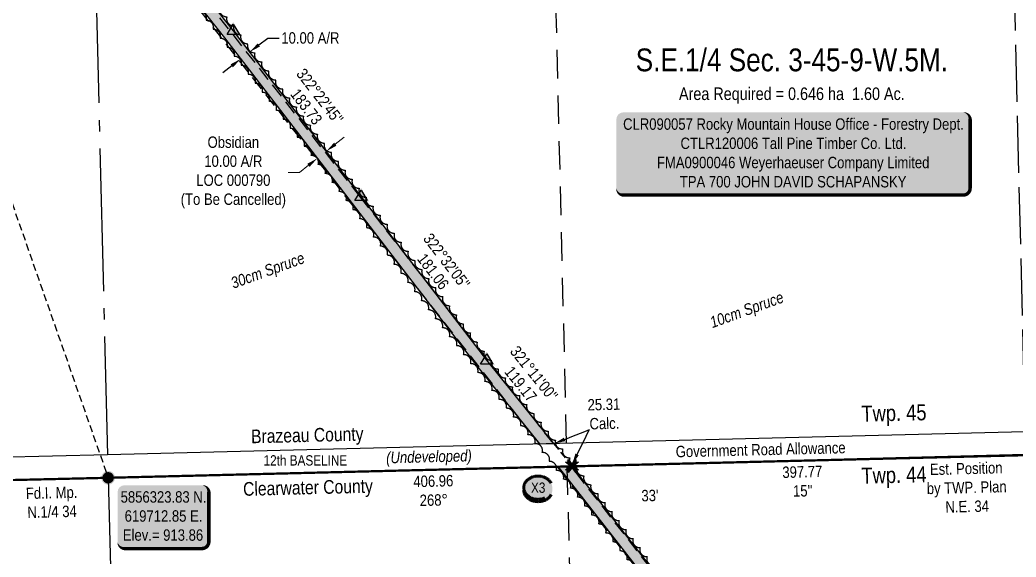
# Model space of a CAD drawing. Extents: x 617631 to 623159, y 5855424 to 5859819.
# Drawn here: x 619635 to 620509, y 5856254 to 5856726 of the extents above; entities that cross this region are included whole.
import ezdxf
from ezdxf.enums import TextEntityAlignment as Align

# ---------------------------------------------------------------- set-up
doc = ezdxf.new("R2010")
doc.units = 0
doc.header["$LTSCALE"] = 5
doc.header["$PDSIZE"] = 0.5
for name, pattern in [('0', [1, 1, 0]), ('BORDER2', [22.225, 6.35, -3.175, 6.35, -3.175, 0, -3.175]), ('foc-ACCESSROAD', [3.75, 2.5, -1.25]), ('foc-LSD', [8, 5, -3]), ('foc-QUARTERLINE', [33, 25, -3, 2, -3]), ('foc-TIELINE', [1.875, 1.25, -0.625]), ('foc-TRAV', [1.875, 1.25, -0.625]), ('foc-UNSURVEYED', [12.5, 10, -2.5])]:
    doc.linetypes.add(name, pattern=pattern)
doc.layers.get('Defpoints').update_dxf_attribs({"color": 9})
doc.layers.add('AS-COUNTY', color=7, linetype='BORDER2', lineweight=60, true_color=0xcc33ff)
for name, color, linetype in [('AS-SURFACE IMPACT', 7, 'Continuous'), ('C-AR', 13, 'foc-ACCESSROAD'), ('C-SYMBOL', 7, 'Continuous'), ('D-TXT', 6, 'Continuous'), ('DETAIL-T', 7, 'Continuous'), ('L-33', 7, 'Continuous'), ('L-AREAREQUIRED', 7, 'Continuous'), ('L-BD', 7, 'Continuous'), ('L-MON', 1, 'Continuous'), ('L-QSEC', 8, 'foc-QUARTERLINE'), ('L-ROAD-T', 7, 'Continuous'), ('L-SECTION-LSD', 7, 'foc-LSD'), ('L-TIE', 7, 'foc-TIELINE'), ('L-USEC', 7, 'foc-UNSURVEYED'), ('P-PROPOSED', 10, 'Continuous'), ('P-PROPOSED-H', 21, 'Continuous'), ('P-TRAV', 4, 'foc-TRAV'), ('P-TXT', 4, 'Continuous'), ('T-BUSH', 110, '0'), ('T-BUSH-T', 110, 'Continuous')]:
    doc.layers.add(name, color=color, linetype=linetype)
doc.layers.add('C-AR-T', color=13, linetype='Continuous', lineweight=9)
doc.layers.add('T-TEXT', color=48, linetype='Continuous', lineweight=18)
doc.styles.add('100L', font='ARIALN.TTF', dxfattribs={"height": 11})
doc.styles.add('175L', font='ARIALN.TTF', dxfattribs={"height": 20})
doc.styles.add('240', font='ARIALN.TTF', dxfattribs={"height": 30})
doc.styles.add('80', font='ARIALN.TTF', dxfattribs={"height": 10})
doc.styles.add('80CG', font='ARIALN.TTF', dxfattribs={"height": 10})
doc.styles.add('80L', font='ARIALN.TTF', dxfattribs={"height": 10})
doc.styles.add('80LS', font='ARIALNI.TTF', dxfattribs={"height": 10})
doc.styles.add('Crossing', font='ARIALN.TTF', dxfattribs={"height": 10})
doc.dimstyles.new('Compass 5 000', dxfattribs={"dimscale": 5, "dimtxt": 9, "dimasz": 2, "dimexe": 0.2, "dimexo": 0.0625, "dimgap": 0.5, "dimtad": 0, "dimtih": 1, "dimtoh": 1, "dimzin": 0, "dimdsep": 46, "dimtxsty": '80CG', "dimcen": 0.1, "dimse1": 1, "dimse2": 1, "dimclrd": 256, "dimclrt": 256, "dimaunit": 1, "dimadec": 4, "dimazin": 0, "dimtfac": 0.06, "dimtofl": 0, "dimtmove": 0, "dimatfit": 1, "dimfxl": 0.2, "dimtolj": 1, "dimtzin": 0, "dimlwd": -1, "dimarcsym": 0})

# ---------------------------------------------------------------- blocks, each defined once
blk = doc.blocks.new('fdia')
at = {"color": 255, "const_width": 1}
blk.add_lwpolyline([(-0.5, 0, 1), (0.5, 0, 1)], format="xyb", close=True, dxfattribs=at)
blk = doc.blocks.new('Fdiaa')
blk.add_blockref('fdia', (0, 0))
blk = doc.blocks.new('fdib')
at = {"color": 1, "const_width": 1.6}
blk.add_lwpolyline([(-0.4, 0, 1), (0.4, 0, 1)], format="xyb", close=True, dxfattribs=at)
at = {"color": 1}
blk.add_circle((0, 0), 0.8, dxfattribs=at)
blk = doc.blocks.new('Fdibb')
blk.add_blockref('fdib', (0, 0))
blk = doc.blocks.new('fdicc')
for name in ['Fdibb', 'Fdiaa']:
    blk.add_blockref(name, (0, 0))
blk = doc.blocks.new('FDI')
blk.add_blockref('fdicc', (0, 0))
blk = doc.blocks.new('TRIA')
blk.add_hatch(color=255).paths.add_polyline_path([(-0.04, 1.52), (-1.47, -0.87), (1.39, -0.87)])
blk = doc.blocks.new('TRIAA')
blk.add_blockref('TRIA', (0, 0))
blk = doc.blocks.new('TRIB')
at = {"color": 1}
blk.add_lwpolyline([(-1.12, -0.67), (-0.04, 1.13), (1.04, -0.67)], close=True, dxfattribs=at)
blk = doc.blocks.new('TRIBB')
blk.add_blockref('TRIB', (0, 0))
blk = doc.blocks.new('TRICC')
for name in ['TRIAA', 'TRIBB']:
    blk.add_blockref(name, (0, 0))
blk = doc.blocks.new('plspike')
blk.add_blockref('TRICC', (0, 0))
blk = doc.blocks.new('*D470')
at = {"layer": 'C-AR-T', "transparency": 16777216}
for p, q in [((619911.97, 5856616.52), (619919.82, 5856622.71)), ((619888.41, 5856597.94), (619880.56, 5856591.75)), ((619880.56, 5856591.75), (619870.56, 5856591.75))]:
    blk.add_line(p, q, dxfattribs=at)
for points in [[(619910.94, 5856617.83), (619913, 5856615.21), (619904.12, 5856610.33)], [(619887.38, 5856599.25), (619889.44, 5856596.63), (619896.26, 5856604.13)]]:
    blk.add_solid(points, dxfattribs=at)
at = {"layer": 'Defpoints', "color": 0, "transparency": 16777216}
for p in [(619904.11, 5856610.33), (619896.26, 5856604.14), (619896.26, 5856604.13)]:
    blk.add_point(p, dxfattribs=at)
at = {"layer": 'C-AR-T', "transparency": 16777216, "insert": (619822.59, 5856591.75), "char_height": 10, "attachment_point": 5, "style": '80CG'}
blk.add_mtext('\\A1;Obsidian\\P10.00 A/R \\PLOC 000790\\P(To Be Cancelled)', dxfattribs=at)
blk = doc.blocks.new('xing2')
h = blk.add_hatch(color=50)
h.dxf.hatch_style = 1
edge = h.paths.add_edge_path()
edge.add_ellipse((0, 0), major_axis=(-12.5, 0), ratio=0.816297, start_angle=0, end_angle=360)
h = blk.add_hatch(color=250)
h.dxf.hatch_style = 1
edge = h.paths.add_edge_path()
edge.add_ellipse((0, -2.05), major_axis=(-12.5, 0), ratio=0.816297, start_angle=0, end_angle=180)
edge.add_line((12.5, -2.05), (12.5, 0))
edge.add_ellipse((0, 0), major_axis=(-12.5, 0), ratio=0.816297, start_angle=0, end_angle=180, ccw=False)
edge.add_line((-12.5, 0), (-12.5, -2.05))
at = {"color": 250}
blk.add_ellipse((0, 0), major_axis=(-12.5, 0), ratio=0.816297, dxfattribs=at)
blk.add_ellipse((0, -2.05), major_axis=(-12.5, 0), ratio=0.816297, start_param=0, end_param=3.141593, dxfattribs=at)
at = {"color": 250, "style": 'Crossing'}
blk.add_attdef('CROSSING', text='', height=9, dxfattribs=at).set_placement((0.09, 0.02), align=Align.MIDDLE_CENTER)
at = {"color": 250, "style": 'Crossing', "flags": 1}
for tag, p in [('OWNER', (0.09, -12.49)), ('DESCRIPTION', (0.09, -25.77)), ('LOCATION', (0.09, -39.3)), ('DWG_REF', (0.09, -52.84))]:
    blk.add_attdef(tag, text='', height=9, dxfattribs=at).set_placement(p, align=Align.MIDDLE_CENTER)
blk = doc.blocks.new('*U497')
h = blk.add_hatch(color=255)
edge = h.paths.add_edge_path()
edge.add_line((-149, -37), (149, -37))
edge.add_arc((149, -31), 6, 270, 360)
edge.add_line((155, -31), (155, 29.5))
edge.add_arc((149, 29.5), 6, 0, 90)
edge.add_line((149, 35.5), (-149, 35.5))
edge.add_arc((-149, 29.5), 6, 90, 180)
edge.add_line((-155, 29.5), (-155, -31))
edge.add_arc((-149, -31), 6, 180, 270)
at = {"color": 44, "flags": 128}
blk.add_lwpolyline([(-149, -37, 3, 3, 0), (149, -37, 3, 3, 0.414214), (155, -31, 3, 3, 0), (155, 29.5, 3, 0, 0.414214), (149, 35.5, 0, 0, 0), (-149, 35.5, 0, 0, 0.414214), (-155, 29.5, 0, 0, 0), (-155, -31, 0, 3, 0.414214)], format="xyseb", close=True, dxfattribs=at)
at = {"color": 44, "style": '80'}
blk.add_attdef('ENTER_TEXT_001', (-35.99, -5), '', height=10, dxfattribs=at)
blk = doc.blocks.new('*U489')
h = blk.add_hatch(color=254)
edge = h.paths.add_edge_path()
edge.add_line((-34, -28.5), (34, -28.5))
edge.add_arc((34, -22.5), 6, 270, 360)
edge.add_line((40, -22.5), (40, 21))
edge.add_arc((34, 21), 6, 0, 90)
edge.add_line((34, 27), (-34, 27))
edge.add_arc((-34, 21), 6, 90, 180)
edge.add_line((-40, 21), (-40, -22.5))
edge.add_arc((-34, -22.5), 6, 180, 270)
at = {"color": 1, "flags": 128}
blk.add_lwpolyline([(-34, -28.5, 3, 3, 0), (34, -28.5, 3, 3, 0.414214), (40, -22.5, 3, 3, 0), (40, 21, 3, 0, 0.414214), (34, 27, 0, 0, 0), (-34, 27, 0, 0, 0.414214), (-40, 21, 0, 0, 0), (-40, -22.5, 0, 3, 0.414214)], format="xyseb", close=True, dxfattribs=at)
blk.add_lwpolyline([(-23.85, -12.13, 0, 10, 0), (0, 0, 5, 5, 0)], format="xyseb", dxfattribs=at)
at = {"color": 1, "style": '80'}
blk.add_attdef('ENTER_TEXT_001', (-35.99, -5), '', height=10, dxfattribs=at)
blk = doc.blocks.new('*D494')
at = {"layer": 'Defpoints', "color": 0, "transparency": 16777216}
for p in [(619837, 5856697.41), (619839.19, 5856694.58), (619831.27, 5856688.48)]:
    blk.add_point(p, dxfattribs=at)
at = {"layer": 'P-TXT', "transparency": 16777216}
for p, q in [((619844.92, 5856703.52), (619852.85, 5856709.62)), ((619852.85, 5856709.62), (619862.85, 5856709.62)), ((619821.17, 5856685.21), (619813.24, 5856679.1))]:
    blk.add_line(p, q, dxfattribs=at)
for points in [[(619843.91, 5856704.84), (619845.94, 5856702.2), (619837, 5856697.41)], [(619820.15, 5856686.53), (619822.18, 5856683.89), (619829.09, 5856691.31)]]:
    blk.add_solid(points, dxfattribs=at)
at = {"layer": 'P-TXT', "transparency": 16777216, "insert": (619890.13, 5856709.62), "char_height": 10, "attachment_point": 5, "style": '80CG'}
blk.add_mtext('\\A1;10.00 A/R', dxfattribs=at)
blk = doc.blocks.new('TEMP')
h = blk.add_hatch(color=255)
h.dxf.hatch_style = 1
h.paths.add_polyline_path([(0, 0.25), (-0.67, 1.15), (-0.67, 0.67), (-1.15, 0.67), (-0.25, 0), (-1.15, -0.67), (-0.67, -0.67), (-0.67, -1.15), (0, -0.25), (0.67, -1.15), (0.67, -0.67), (1.15, -0.67), (0.25, 0), (1.15, 0.67), (0.67, 0.67), (0.67, 1.15)])
h.paths.add_polyline_path([(0.57, 0.85), (0.57, 0.57), (0.85, 0.57), (0.08, 0), (0.85, -0.57), (0.57, -0.57), (0.57, -0.85), (0, -0.08), (-0.57, -0.85), (-0.57, -0.57), (-0.85, -0.57), (-0.08, 0), (-0.85, 0.57), (-0.57, 0.57), (-0.57, 0.85), (0, 0.08)], flags=16)
h = blk.add_hatch(color=1)
h.dxf.hatch_style = 1
h.paths.add_polyline_path([(0, 0.08), (-0.57, 0.85), (-0.57, 0.57), (-0.85, 0.57), (-0.08, 0), (-0.85, -0.57), (-0.57, -0.57), (-0.57, -0.85), (0, -0.08), (0.57, -0.85), (0.57, -0.57), (0.85, -0.57), (0.08, 0), (0.85, 0.57), (0.57, 0.57), (0.57, 0.85)])
at = {"color": 1}
for p, q in [((-0.08, 0), (0.08, 0)), ((0, 0.08), (0, -0.08))]:
    blk.add_line(p, q, dxfattribs=at)
at = {"color": 255, "flags": 128}
blk.add_lwpolyline([(-0.25, 0), (-1.15, 0.67), (-0.67, 0.67), (-0.67, 1.15), (0, 0.25), (0.67, 1.15), (0.67, 0.67), (1.15, 0.67), (0.25, 0), (1.15, -0.67), (0.67, -0.67), (0.67, -1.15), (0, -0.25), (-0.67, -1.15), (-0.67, -0.67), (-1.15, -0.67)], close=True, dxfattribs=at)
at = {"color": 1, "flags": 128}
blk.add_lwpolyline([(-0.08, 0), (-0.85, 0.57), (-0.57, 0.57), (-0.57, 0.85), (0, 0.08), (0.57, 0.85), (0.57, 0.57), (0.85, 0.57), (0.08, 0), (0.85, -0.57), (0.57, -0.57), (0.57, -0.85), (0, -0.08), (-0.57, -0.85), (-0.57, -0.57), (-0.85, -0.57)], close=True, dxfattribs=at)

msp = doc.modelspace()

# ---------------------------------------------------------------- hatches: boundary and pattern name
at = {"layer": 'P-PROPOSED-H'}
h = msp.add_hatch(color=256, dxfattribs=at)
h.dxf.hatch_style = 1
h.paths.add_polyline_path([(620103.668, 5856353.805), (620044.858, 5856426.905), (619934.766, 5856570.56), (619822.652, 5856716.037), (619708.666, 5856860.154), (619596.755, 5856966.682), (619590.833, 5856958.518), (619701.263, 5856853.4), (619814.773, 5856709.885), (619926.84, 5856564.469), (620036.995, 5856420.731), (620091.093, 5856353.487)])
h = msp.add_hatch(color=256, dxfattribs=at)
h.dxf.hatch_style = 1
h.paths.add_polyline_path([(620119.529, 5856334.089), (620106.955, 5856333.772), (620111.696, 5856327.879), (620377.801, 5855987.166), (620413.685, 5855977.855), (620441.442, 5855981.265), (620845.958, 5856298.952), (620903.488, 5856345.479), (620913.88, 5856353.689), (620897.247, 5856353.288), (620839.728, 5856306.77), (620445.059, 5855996.816), (620414.689, 5855993.086), (620378.535, 5856002.467)])

# ---------------------------------------------------------------- linework, layer by layer
for p, q in [((620516.523, 5856364.225), (619712.344, 5856343.928)), ((619712.344, 5856343.928), (618908.582, 5856325.067)), ((620517.031, 5856344.122), (620119.529, 5856334.089)), ((620119.529, 5856334.089), (619712.851, 5856323.825)), ((619712.851, 5856323.825), (618909.267, 5856304.964))]:
    msp.add_line(p, q)
at = {"layer": 'AS-COUNTY', "const_width": 2, "flags": 128}
msp.add_lwpolyline([(621441.1, 5856366.415), (621341.59, 5856364), (620537.409, 5856344.164), (620517.311, 5856343.668), (619712.851, 5856323.825), (618808.849, 5856302.532)], dxfattribs=at)
at = {"layer": 'C-AR'}
for points in [[(620103.136, 5856353.791), (619934.1, 5856570.015), (619707.797, 5856858.872), (619593.82, 5856962.637), (619587.915, 5856954.495), (619700.446, 5856852.046), (619926.227, 5856563.855), (620090.693, 5856353.477)], [(620106.114, 5856333.751), (620107.798, 5856331.597), (620379.569, 5855983.958), (620439.667, 5855982.665), (620845.602, 5856299.55), (620909.794, 5856350.01), (620914.494, 5856353.704), (620897.806, 5856353.301), (620839.437, 5856307.419), (620436.323, 5855992.735), (620384.524, 5855993.85), (620118.557, 5856334.065)]]:
    msp.add_lwpolyline(points, close=True, dxfattribs=at)
at = {"layer": 'L-QSEC'}
for p, q in [((619693.343, 5857107.494), (619712.344, 5856343.928)), ((619712.851, 5856323.825), (619732.09, 5855548.943))]:
    msp.add_line(p, q, dxfattribs=at)
at = {"layer": 'L-SECTION-LSD', "flags": 128}
for points in [[(620114.772, 5856354.341), (620095.262, 5857157.27)], [(620114.968, 5856333.744), (620134.825, 5855528.714)]]:
    msp.add_lwpolyline(points, dxfattribs=at)
at = {"layer": 'L-TIE'}
msp.add_line((619523.361, 5856865.534), (619712.851, 5856323.825), dxfattribs=at)
at = {"layer": 'L-USEC'}
msp.add_line((620506.743, 5856766.255), (620516.546, 5856364.225), dxfattribs=at)
at = {"layer": 'P-PROPOSED'}
msp.add_lwpolyline([(620103.668, 5856353.805), (620044.858, 5856426.905), (619934.766, 5856570.56), (619822.652, 5856716.037), (619708.666, 5856860.154), (619596.755, 5856966.682), (619590.833, 5856958.518), (619701.263, 5856853.4), (619814.773, 5856709.885), (619926.84, 5856564.469), (620036.995, 5856420.731), (620091.093, 5856353.487)], close=True, dxfattribs=at)
msp.add_lwpolyline([(620119.529, 5856334.089), (620106.955, 5856333.772), (620111.696, 5856327.879), (620377.801, 5855987.166), (620413.685, 5855977.855), (620441.442, 5855981.265), (620845.958, 5856298.952), (620903.488, 5856345.479), (620913.88, 5856353.689), (620897.247, 5856353.288), (620839.728, 5856306.77), (620445.059, 5855996.816), (620414.689, 5855993.086), (620378.535, 5856002.467), (620119.529, 5856334.089)], dxfattribs=at)
at = {"layer": 'P-TRAV', "flags": 128}
msp.add_lwpolyline([(620119.529, 5856334.089), (620103.668, 5856353.805)], dxfattribs=at)
at = {"layer": 'T-BUSH', "flags": 128}
for points in [[(619711.513, 5856861.655, 0.5205671), (619717.862, 5856853.929, 0.5205671), (619724.211, 5856846.203, 0.5205671), (619730.56, 5856838.477, 0.5205671), (619736.789, 5856830.654, 0.5205671), (619743.007, 5856822.822, 0.5205671), (619749.225, 5856814.991, 0.5205671), (619755.443, 5856807.159, 0.5205671), (619761.661, 5856799.327, 0.5205671), (619767.879, 5856791.496, 0.5205671), (619774.098, 5856783.664, 0.5205671), (619780.24, 5856775.773, 0.5205671), (619786.358, 5856767.863, 0.5205671), (619792.475, 5856759.952, 0.5205671), (619798.592, 5856752.041, 0.5205671), (619804.709, 5856744.13, 0.5205671), (619810.826, 5856736.219, 0.5205671), (619816.943, 5856728.309, 0.5205671), (619823.06, 5856720.398, 0.5205671), (619829.177, 5856712.487, 0.5205671), (619835.295, 5856704.576, 0.5205671), (619841.411, 5856696.665, 0.5205671), (619847.513, 5856688.742, 0.5205671), (619853.615, 5856680.82, 0.5205671), (619859.717, 5856672.897, 0.5205671), (619865.819, 5856664.975, 0.5205671), (619871.921, 5856657.053, 0.5205671), (619878.023, 5856649.13, 0.5205671), (619884.125, 5856641.208, 0.5205671), (619890.227, 5856633.285, 0.5205671), (619896.329, 5856625.363, 0.5205671), (619902.431, 5856617.44, 0.5205671), (619908.533, 5856609.518, 0.5205671), (619914.635, 5856601.596, 0.5205671), (619920.738, 5856593.673, 0.5205671), (619926.84, 5856585.751, 0.5205671), (619932.942, 5856577.828, 0.5205671), (619939.076, 5856569.931, 0.5205671), (619945.232, 5856562.05, 0.5205671), (619951.387, 5856554.169, 0.5205671), (619957.543, 5856546.288, 0.5205671), (619963.699, 5856538.408, 0.5205671), (619969.782, 5856530.471, 0.5205671), (619975.84, 5856522.514, 0.5205671), (619981.897, 5856514.558, 0.5205671), (619987.954, 5856506.601, 0.5205671), (619994.011, 5856498.644, 0.5205671), (620000.068, 5856490.687, 0.5205671), (620006.126, 5856482.73, 0.5205671), (620012.183, 5856474.774, 0.5205671), (620018.24, 5856466.817, 0.5205671), (620024.297, 5856458.86, 0.5205671), (620030.354, 5856450.903, 0.5205671), (620036.411, 5856442.946, 0.5205671), (620042.469, 5856434.99, 0.5205671), (620048.571, 5856427.068, 0.5205671), (620054.838, 5856419.276, 0.5205671), (620061.106, 5856411.484, 0.5205671), (620067.373, 5856403.691, 0.5205671), (620073.64, 5856395.899, 0.5205671), (620079.907, 5856388.106, 0.5205671), (620086.175, 5856380.314, 0.5205671), (620092.442, 5856372.521, 0.5205671), (620098.709, 5856364.729, 0.5205671), (620104.976, 5856356.937, 0.5205671), (620111.244, 5856349.144, 0.5205671), (620117.511, 5856341.352, 0.5205671), (620123.718, 5856333.511, 0.5205671), (620129.889, 5856325.643, 0.5205671), (620136.061, 5856317.775, 0.5205671), (620142.232, 5856309.906, 0.5205671), (620148.404, 5856302.038, 0.5205671), (620154.551, 5856294.15, 0.5205671), (620160.682, 5856286.25, 0.5205671), (620166.813, 5856278.35, 0.5205671), (620172.944, 5856270.45, 0.5205671), (620179.075, 5856262.55, 0.5205671), (620185.206, 5856254.65, 0.5205671), (620191.336, 5856246.75, 0.5205671), (620197.467, 5856238.849, 0.5205671), (620203.598, 5856230.949, 0.5205671), (620209.729, 5856223.049, 0.5205671), (620215.86, 5856215.149, 0.5205671), (620221.991, 5856207.249, 0.5205671), (620228.122, 5856199.349, 0.5205671), (620234.253, 5856191.449, 0.5205671), (620240.383, 5856183.548, 0.5205671), (620246.514, 5856175.648, 0.5205671), (620252.658, 5856167.758, 0.5205671), (620258.804, 5856159.87, 0.5205671), (620264.951, 5856151.982, 0.5205671), (620271.097, 5856144.094, 0.5205671), (620277.243, 5856136.205, 0.5205671), (620283.39, 5856128.317, 0.5205671), (620289.536, 5856120.429, 0.5205671), (620295.682, 5856112.541, 0.5205671), (620301.828, 5856104.653, 0.5205671), (620307.975, 5856096.765, 0.5205671), (620314.121, 5856088.876, 0.5205671), (620320.267, 5856080.988, 0.5205671), (620326.413, 5856073.1, 0.5205671), (620332.587, 5856065.233, 0.5205671), (620338.802, 5856057.399, 0.5205671), (620345.016, 5856049.564, 0.5205671), (620351.231, 5856041.73, 0.5205671), (620357.445, 5856033.895, 0.5205671), (620363.66, 5856026.061, 0.5205671), (620369.874, 5856018.226, 0.5205671), (620376.339, 5856010.626, 0.5205671), (620383.741, 5856003.903, 0.5205671), (620392.777, 5855999.967, 0.5205671), (620402.306, 5855997.019, 0.5205671), (620412.279, 5855996.281, 0.5205671), (620422.215, 5855997.04, 0.5205671), (620432.141, 5855998.255, 0.5205671), (620442.067, 5855999.471, 0.5205671), (620450.406, 5856004.609, 0.5205671), (620458.385, 5856010.637, 0.5205671), (620466.365, 5856016.664, 0.5205671), (620474.26, 5856022.801, 0.5205671), (620482.151, 5856028.944, 0.5205671), (620490.042, 5856035.086, 0.5205671), (620497.934, 5856041.229, 0.5205671), (620505.825, 5856047.371, 0.5205671), (620513.716, 5856053.514, 0.5205671), (620521.607, 5856059.656, 0.5205671), (620529.498, 5856065.798, 0.5205671), (620537.389, 5856071.941, 0.5205671), (620545.28, 5856078.083, 0.5205671), (620553.172, 5856084.226, 0.5205671), (620561.057, 5856090.375, 0.5205671), (620568.914, 5856096.561, 0.5205671), (620576.772, 5856102.747, 0.5205671), (620584.629, 5856108.933, 0.5205671), (620592.486, 5856115.119, 0.5205671), (620600.343, 5856121.304, 0.5205671), (620608.2, 5856127.49, 0.5205671), (620616.058, 5856133.676, 0.5205671), (620623.915, 5856139.862, 0.5205671), (620631.772, 5856146.048, 0.5205671), (620639.629, 5856152.234, 0.5205671), (620647.486, 5856158.419, 0.5205671), (620655.354, 5856164.591, 0.5205671), (620663.225, 5856170.76, 0.5205671), (620671.096, 5856176.928, 0.5205671), (620678.967, 5856183.097, 0.5205671), (620686.838, 5856189.265, 0.5205671), (620694.709, 5856195.434, 0.5205671), (620702.579, 5856201.602, 0.5205671), (620710.45, 5856207.771, 0.5205671), (620718.321, 5856213.939, 0.5205671), (620726.192, 5856220.108, 0.5205671), (620734.063, 5856226.276, 0.5205671), (620741.934, 5856232.445, 0.5205671), (620749.804, 5856238.613, 0.5205671), (620757.675, 5856244.781, 0.5205671), (620765.546, 5856250.95, 0.5205671), (620773.41, 5856257.127, 0.5205671), (620781.194, 5856263.405, 0.5205671), (620788.977, 5856269.683, 0.5205671), (620796.761, 5856275.961, 0.5205671), (620804.545, 5856282.239, 0.5205671), (620812.329, 5856288.517, 0.5205671), (620820.112, 5856294.795, 0.5205671), (620827.896, 5856301.073, 0.5205671), (620835.68, 5856307.351, 0.5205671), (620843.464, 5856313.629, 0.5205671), (620851.247, 5856319.907, 0.5205671), (620859.025, 5856326.193, 0.5205671), (620866.796, 5856332.486, 0.5205671), (620874.568, 5856338.78, 0.5205671), (620882.339, 5856345.073, 0.5205671), (620890.11, 5856351.366, 0.5205671), (620897.882, 5856357.66, 0.5205671), (620905.693, 5856363.902, 0.5205671), (620913.557, 5856370.08, 0.5205671), (620921.42, 5856376.259, 0.5205671), (620929.283, 5856382.437, 0.5205671), (620937.146, 5856388.615, 0.5205671), (620945.01, 5856394.793, 0.5205671), (620952.873, 5856400.971, 0.5205671), (620960.744, 5856407.14, 0.5205671), (620968.659, 5856413.251, 0.5205671), (620976.574, 5856419.363, 0.5205671), (620984.488, 5856425.475, 0.5205671), (620992.403, 5856431.587, 0.5205671), (621000.318, 5856437.698, 0.5205671), (621008.233, 5856443.81, 0.5205671), (621016.148, 5856449.922, 0.5205671), (621024.067, 5856456.029, 0.5205671), (621031.985, 5856462.136, 0.5205671), (621039.904, 5856468.243, 0.5205671), (621047.823, 5856474.35, 0.5205671), (621055.741, 5856480.457, 0.5205671), (621063.66, 5856486.564, 0.5205671), (621071.579, 5856492.671, 0.5205671), (621079.497, 5856498.778, 0.5205671), (621087.416, 5856504.885, 0.5205671), (621095.289, 5856511.05, 0.5205671), (621103.096, 5856517.299, 0.5205671), (621110.903, 5856523.548, 0.5205671), (621118.68, 5856529.833, 0.5205671), (621126.251, 5856536.366, 0.5205671), (621133.822, 5856542.899, 0.5205671), (621141.393, 5856549.432, 0.5205671), (621148.964, 5856555.965, 0.5205671), (621156.535, 5856562.498, 0.5205671), (621164.361, 5856568.722, 0.5205671), (621172.207, 5856574.923, 0.5205671), (621180.052, 5856581.123, 0.5205671), (621187.898, 5856587.324, 0.5205671), (621195.743, 5856593.525, 0.5205671), (621193.876, 5856601.261, 0.5205671), (621188.326, 5856609.579, 0.5205671), (621182.775, 5856617.897, 0.5205671), (621176.997, 5856626.558, 0.5205671)], [(621226.137, 5856557.305, 0.5205671), (621220.04, 5856565.231, 0.5205671), (621213.942, 5856573.156, 0.5205671), (621207.844, 5856581.082, 0.5205671), (621199.665, 5856575.585, 0.5205671), (621191.453, 5856569.878, 0.5205671), (621183.317, 5856564.07, 0.5205671), (621175.504, 5856557.828, 0.5205671), (621167.69, 5856551.587, 0.5205671), (621159.865, 5856545.361, 0.5205671), (621152.04, 5856539.134, 0.5205671), (621144.215, 5856532.908, 0.5205671), (621136.39, 5856526.682, 0.5205671), (621128.565, 5856520.455, 0.5205671), (621120.74, 5856514.229, 0.5205671), (621112.914, 5856508.003, 0.5205671), (621105.089, 5856501.776, 0.5205671), (621097.239, 5856495.582, 0.5205671), (621089.298, 5856489.504, 0.5205671), (621081.357, 5856483.426, 0.5205671), (621073.416, 5856477.349, 0.5205671), (621065.475, 5856471.271, 0.5205671), (621057.534, 5856465.193, 0.5205671), (621049.695, 5856458.984, 0.5205671), (621041.868, 5856452.76, 0.5205671), (621034.04, 5856446.537, 0.5205671), (621026.213, 5856440.314, 0.5205671), (621018.385, 5856434.09, 0.5205671), (621010.558, 5856427.867, 0.5205671), (621002.73, 5856421.644, 0.5205671), (620994.903, 5856415.42, 0.5205671), (620987.075, 5856409.197, 0.5205671), (620979.248, 5856402.973, 0.5205671), (620971.42, 5856396.75, 0.5205671), (620963.593, 5856390.527, 0.5205671), (620955.765, 5856384.303, 0.5205671), (620947.905, 5856378.122, 0.5205671), (620939.952, 5856372.06, 0.5205671), (620931.999, 5856365.997, 0.5205671), (620924.047, 5856359.935, 0.5205671), (620916.094, 5856353.872, 0.5205671), (620908.321, 5856347.585, 0.5205671), (620900.653, 5856341.166, 0.5205671), (620892.986, 5856334.746, 0.5205671), (620885.318, 5856328.327, 0.5205671), (620877.644, 5856321.915, 0.5205671), (620869.834, 5856315.67, 0.5205671), (620862.025, 5856309.424, 0.5205671), (620854.215, 5856303.179, 0.5205671), (620846.405, 5856296.934, 0.5205671), (620838.595, 5856290.688, 0.5205671), (620830.785, 5856284.443, 0.5205671), (620822.975, 5856278.197, 0.5205671), (620815.165, 5856271.952, 0.5205671), (620807.355, 5856265.706, 0.5205671), (620799.545, 5856259.461, 0.5205671), (620791.735, 5856253.216, 0.5205671), (620783.925, 5856246.97, 0.5205671), (620776.115, 5856240.725, 0.5205671), (620768.306, 5856234.479, 0.5205671), (620760.503, 5856228.225, 0.5205671), (620752.717, 5856221.949, 0.5205671), (620744.932, 5856215.673, 0.5205671), (620737.147, 5856209.397, 0.5205671), (620729.361, 5856203.121, 0.5205671), (620721.576, 5856196.845, 0.5205671), (620713.79, 5856190.57, 0.5205671), (620706.005, 5856184.294, 0.5205671), (620698.219, 5856178.018, 0.5205671), (620690.434, 5856171.742, 0.5205671), (620682.648, 5856165.466, 0.5205671), (620674.863, 5856159.19, 0.5205671), (620667.078, 5856152.914, 0.5205671), (620659.292, 5856146.638, 0.5205671), (620651.507, 5856140.362, 0.5205671), (620643.631, 5856134.201, 0.5205671), (620635.726, 5856128.076, 0.5205671), (620627.822, 5856121.95, 0.5205671), (620619.917, 5856115.825, 0.5205671), (620612.013, 5856109.7, 0.5205671), (620604.109, 5856103.574, 0.5205671), (620596.204, 5856097.449, 0.5205671), (620588.3, 5856091.324, 0.5205671), (620580.395, 5856085.198, 0.5205671), (620572.491, 5856079.073, 0.5205671), (620564.586, 5856072.948, 0.5205671), (620556.682, 5856066.822, 0.5205671), (620548.777, 5856060.697, 0.5205671), (620540.873, 5856054.572, 0.5205671), (620532.974, 5856048.439, 0.5205671), (620525.081, 5856042.3, 0.5205671), (620517.187, 5856036.16, 0.5205671), (620509.294, 5856030.02, 0.5205671), (620501.4, 5856023.881, 0.5205671), (620493.507, 5856017.741, 0.5205671), (620485.614, 5856011.602, 0.5205671), (620477.72, 5856005.462, 0.5205671), (620469.827, 5855999.322, 0.5205671), (620461.961, 5855993.148, 0.5205671), (620453.834, 5855987.454, 0.5205671), (620444.371, 5855984.222, 0.5205671), (620434.908, 5855980.989, 0.5205671), (620425.445, 5855977.756, 0.5205671), (620415.564, 5855976.866, 0.5205671), (620405.636, 5855977.674, 0.5205671), (620395.756, 5855979.22, 0.5205671), (620385.876, 5855980.766, 0.5205671), (620376.464, 5855983.819, 0.5205671), (620369.764, 5855990.938, 0.5205671), (620363.721, 5855998.905, 0.5205671), (620357.615, 5856006.825, 0.5205671), (620351.51, 5856014.745, 0.5205671), (620345.405, 5856022.665, 0.5205671), (620339.299, 5856030.585, 0.5205671), (620333.194, 5856038.504, 0.5205671), (620327.089, 5856046.424, 0.5205671), (620320.978, 5856054.34, 0.5205671), (620314.814, 5856062.214, 0.5205671), (620308.65, 5856070.089, 0.5205671), (620302.486, 5856077.963, 0.5205671), (620296.322, 5856085.838, 0.5205671), (620290.159, 5856093.712, 0.5205671), (620283.995, 5856101.587, 0.5205671), (620277.838, 5856109.467, 0.5205671), (620271.725, 5856117.381, 0.5205671), (620265.612, 5856125.295, 0.5205671), (620259.499, 5856133.208, 0.5205671), (620253.386, 5856141.122, 0.5205671), (620247.272, 5856149.036, 0.5205671), (620241.159, 5856156.95, 0.5205671), (620235.046, 5856164.864, 0.5205671), (620228.933, 5856172.778, 0.5205671), (620222.82, 5856180.691, 0.5205671), (620216.706, 5856188.605, 0.5205671), (620210.593, 5856196.519, 0.5205671), (620204.48, 5856204.433, 0.5205671), (620198.367, 5856212.347, 0.5205671), (620192.253, 5856220.261, 0.5205671), (620186.14, 5856228.174, 0.5205671), (620180.027, 5856236.088, 0.5205671), (620173.894, 5856243.987, 0.5205671), (620167.698, 5856251.836, 0.5205671), (620161.502, 5856259.685, 0.5205671), (620155.306, 5856267.534, 0.5205671), (620149.11, 5856275.383, 0.5205671), (620142.913, 5856283.232, 0.5205671), (620136.717, 5856291.081, 0.5205671), (620130.521, 5856298.93, 0.5205671), (620124.325, 5856306.779, 0.5205671), (620118.128, 5856314.628, 0.5205671), (620111.932, 5856322.477, 0.5205671), (620105.736, 5856330.326, 0.5205671), (620099.54, 5856338.175, 0.5205671), (620093.344, 5856346.024, 0.5205671), (620087.075, 5856353.815, 0.5205671), (620080.758, 5856361.567, 0.5205671), (620074.44, 5856369.318, 0.5205671), (620068.123, 5856377.07, 0.5205671), (620061.805, 5856384.822, 0.5205671), (620055.488, 5856392.574, 0.5205671), (620049.204, 5856400.352, 0.5205671), (620043.019, 5856408.21, 0.5205671), (620036.835, 5856416.069, 0.5205671), (620030.65, 5856423.927, 0.5205671), (620024.466, 5856431.785, 0.5205671), (620018.281, 5856439.644, 0.5205671), (620012.097, 5856447.502, 0.5205671), (620005.913, 5856455.36, 0.5205671), (619999.728, 5856463.218, 0.5205671), (619993.576, 5856471.102, 0.5205671), (619987.561, 5856479.09, 0.5205671), (619981.545, 5856487.079, 0.5205671), (619975.53, 5856495.067, 0.5205671), (619969.514, 5856503.055, 0.5205671), (619963.499, 5856511.044, 0.5205671), (619957.483, 5856519.032, 0.5205671), (619951.468, 5856527.02, 0.5205671), (619945.452, 5856535.009, 0.5205671), (619939.437, 5856542.997, 0.5205671), (619933.421, 5856550.985, 0.5205671), (619927.405, 5856558.973, 0.5205671), (619921.39, 5856566.962, 0.5205671), (619915.295, 5856574.889, 0.5205671), (619909.18, 5856582.802, 0.5205671), (619903.066, 5856590.715, 0.5205671), (619896.952, 5856598.628, 0.5205671), (619890.837, 5856606.541, 0.5205671), (619884.723, 5856614.454, 0.5205671), (619878.609, 5856622.367, 0.5205671), (619872.494, 5856630.28, 0.5205671), (619866.38, 5856638.193, 0.5205671), (619860.266, 5856646.106, 0.5205671), (619854.129, 5856654.002, 0.5205671), (619847.986, 5856661.892, 0.5205671), (619841.842, 5856669.782, 0.5205671), (619835.699, 5856677.673, 0.5205671), (619829.555, 5856685.563, 0.5205671), (619823.412, 5856693.454, 0.5205671), (619817.268, 5856701.344, 0.5205671), (619811.125, 5856709.234, 0.5205671), (619804.982, 5856717.125, 0.5205671), (619798.838, 5856725.015, 0.5205671), (619792.695, 5856732.906, 0.5205671), (619786.551, 5856740.796, 0.5205671), (619780.408, 5856748.686, 0.5205671), (619774.265, 5856756.577, 0.5205671), (619768.121, 5856764.467, 0.5205671), (619761.935, 5856772.324, 0.5205671), (619755.749, 5856780.181, 0.5205671), (619749.562, 5856788.038, 0.5205671), (619743.376, 5856795.895, 0.5205671), (619737.19, 5856803.752, 0.5205671), (619731.004, 5856811.609, 0.5205671), (619724.818, 5856819.466, 0.5205671), (619718.632, 5856827.323, 0.5205671), (619712.45, 5856835.183, 0.6096129), (619702.635, 5856842.405, 0.5205671)]]:
    msp.add_lwpolyline(points, format="xyb", dxfattribs=at)

# ---------------------------------------------------------------- block references
at = {"layer": 'AS-COUNTY'}
msp.add_blockref('xing2', (620089.73, 5856315.125), dxfattribs=at).add_auto_attribs({'CROSSING': 'X3'})
at = {"layer": 'AS-SURFACE IMPACT'}
ref = msp.add_blockref('*U497', (620313.419, 5856608.854), dxfattribs=dict(at, xscale=1.000365693682983, yscale=1.000365693682983, zscale=1.000365693682983))
ref.add_attrib('ENTER_TEXT_001', 'CLR090057 Rocky Mountain House Office - Forestry Dept.', (620164.265, 5856629.124), dxfattribs={"layer": '0', "color": 44, "height": 10.00366, "style": '80'})
ref.add_attrib('ENTER_TEXT_002', 'CTLR120006 Tall Pine Timber Co. Ltd.', (620214.59, 5856612.274), dxfattribs={"layer": '0', "color": 44, "height": 10.00366, "style": '80'})
ref.add_attrib('ENTER_TEXT_003', 'FMA0900046 Weyerhaeuser Company Limited', (620193.921, 5856595.424), dxfattribs={"layer": '0', "color": 44, "height": 10.00366, "style": '80'})
ref.add_attrib('ENTER_TEXT_004', 'TPA 700 JOHN DAVID SCHAPANSKY', (620213.986, 5856578.573), dxfattribs={"layer": '0', "color": 44, "height": 10.00366, "style": '80'})
at = {"layer": 'DETAIL-T'}
ref = msp.add_blockref('*U489', (619761.099, 5856290.249), dxfattribs=at)
ref.add_attrib('ENTER_TEXT_001', '5856323.83 N.', (619723.78, 5856302.021), dxfattribs={"layer": '0', "color": 1, "height": 10, "style": '80'})
ref.add_attrib('ENTER_TEXT_002', '619712.85 E.', (619727.303, 5856285.314), dxfattribs={"layer": '0', "color": 1, "height": 10, "style": '80'})
ref.add_attrib('ENTER_TEXT_003', 'Elev.= 913.86', (619725.724, 5856268.606), dxfattribs={"layer": '0', "color": 1, "height": 10, "style": '80'})
at = {"layer": 'L-MON'}
for name, p, xscale, yscale, zscale in [('plspike', (619822.652, 5856716.037), 4.998172200000001, 4.998172200000001, 4.998172200000001), ('plspike', (619934.766, 5856570.56), 4.998172200000001, 4.998172200000001, 4.998172200000001), ('plspike', (620044.858, 5856426.905), 4.998172200000001, 4.998172200000001, 4.998172200000001), ('TEMP', (620119.529, 5856334.089), 5, 5, 5), ('FDI', (619712.851, 5856323.825), 5.000000000000004, 5.000000000000004, 5.000000000000004)]:
    msp.add_blockref(name, p, dxfattribs=dict(at, xscale=xscale, yscale=yscale, zscale=zscale))

# ---------------------------------------------------------------- texts
at = {"layer": 'C-SYMBOL', "color": 3, "style": '175L'}
msp.add_text('S.E.1/4 Sec. 3-45-9-W.5M.', height=20, dxfattribs=at).set_placement((620312.205, 5856674.444), align=Align.BOTTOM_CENTER)
at = {"layer": 'D-TXT', "color": 3, "char_height": 14, "attachment_point": 1, "rotation": 1.345156, "style": '80L'}
for s, insert in [('Twp. 45', (620373.034, 5856387.015)), ('Twp. 44', (620373.034, 5856332.62))]:
    msp.add_mtext_dynamic_manual_height_columns(s, width=101.3954, gutter_width=47.5, heights=[0], dxfattribs=dict(at, insert=insert))
at = {"layer": 'L-33', "color": 200, "linetype": 'Continuous', "true_color": 0xcc33ff, "char_height": 12, "attachment_point": 5, "rotation": 1.390259, "style": '240'}
for s, insert in [('Brazeau County', (619887.412, 5856359.478)), ('Clearwater County', (619888.038, 5856313.554))]:
    msp.add_mtext_dynamic_manual_height_columns(s, width=201.24694, gutter_width=45, heights=[0], dxfattribs=dict(at, insert=insert))
at = {"layer": 'L-AREAREQUIRED', "color": 5, "style": '100L'}
msp.add_text('Area Required = 0.646 ha  1.60 Ac.', height=11, dxfattribs=at).set_placement((620312.205, 5856651.944), align=Align.BOTTOM_CENTER)
at = {"layer": 'L-BD', "style": '80L'}
for s, height, rotation, p in [("322°22'45''", 9.99634, 307.6202, (619898.504, 5856658.554)), ('183.73', 9.9963, 307.6202, (619886.627, 5856649.401)), ("322°32'05''", 9.99634, 307.464, (620009.649, 5856513.929)), ('181.06', 9.9963, 307.464, (619997.747, 5856504.809)), ("321°11'00''", 9.99634, 308.8157, (620086.217, 5856415.431)), ('119.17', 9.9963, 308.8157, (620074.534, 5856406.033))]:
    msp.add_text(s, height=height, rotation=rotation, dxfattribs=at).set_placement(p, align=Align.MIDDLE)
msp.add_text("33'", height=9.9963, rotation=1.413, dxfattribs=at).set_placement((620180.445, 5856303.092))
at = {"layer": 'L-BD', "width": 56.98723, "attachment_point": 2, "rotation": 1.413, "style": '80L'}
for s, insert, char_height in [("397.77\\P15'' ", (620321.241, 5856334.054), 9.9963), ('406.96 268°', (619997.759, 5856325.937), 9.99634)]:
    msp.add_mtext(s, dxfattribs=dict(at, insert=insert, char_height=char_height))
at = {"layer": 'L-MON', "width": 84.88254, "attachment_point": 2, "rotation": 1.413, "style": '80L'}
for s, insert, char_height in [('Est. Position\\Pby TWP. Plan\\PN.E. 34', (620464.932, 5856336.974), 9.99634), ('Fd.I. Mp.\\PN.1/4 34', (619663.137, 5856315.7), 9.9963)]:
    msp.add_mtext(s, dxfattribs=dict(at, insert=insert, char_height=char_height))
at = {"layer": 'L-ROAD-T', "style": '80L'}
msp.add_text('Government Road Allowance', height=9.99634, rotation=1.390182, dxfattribs=at).set_placement((620284.829, 5856348.558), align=Align.MIDDLE_CENTER)
msp.add_text('12th BASELINE', height=9, dxfattribs=at).set_placement((619885.74, 5856339.086), align=Align.MIDDLE_CENTER)
at = {"layer": 'P-TXT', "insert": (620147.348, 5856393.178), "char_height": 9.9963, "width": 33.81372, "attachment_point": 2, "rotation": 1.381, "style": '80L'}
msp.add_mtext('25.31\\PCalc.', dxfattribs=at)
at = {"layer": 'T-BUSH-T', "style": '80LS'}
for s, p in [('30cm Spruce', (619852.636, 5856505.815)), ('10cm Spruce', (620272.583, 5856471.311))]:
    msp.add_text(s, height=10, rotation=20, dxfattribs=at).set_placement(p, align=Align.MIDDLE_CENTER)
at = {"layer": 'T-TEXT', "style": '80LS'}
msp.add_text('(Undeveloped)', height=9.99634, rotation=1.390182, dxfattribs=at).set_placement((619994.071, 5856342.384), align=Align.MIDDLE_CENTER)

# ---------------------------------------------------------------- dimensions: what is measured, and where the dimension line sits
at = {"layer": 'C-AR-T'}
dim = msp.add_aligned_dim(p1=(619904.113, 5856610.335), p2=(619896.255, 5856604.14), distance=0.009, text='Obsidian\\P10.00 A/R \\PLOC 000790\\P(To Be Cancelled)', dimstyle='Compass 5 000', dxfattribs=at)
dim.commit()
dim.dimension.update_dxf_attribs({"geometry": '*D470', "text_midpoint": (619822.588, 5856591.75)})
at = {"layer": 'P-TXT'}
dim = msp.add_aligned_dim(p1=(619831.268, 5856688.48), p2=(619839.186, 5856694.582), distance=3.575, text='10.00 A/R', dimstyle='Compass 5 000', dxfattribs=at)
dim.commit()
dim.dimension.update_dxf_attribs({"geometry": '*D494', "text_midpoint": (619890.127, 5856709.623)})

# ---------------------------------------------------------------- leaders
at = {"layer": 'P-TXT', "path_type": 1}
for points in [[(620103.668, 5856353.805), (620134.678, 5856366.109)], [(620119.529, 5856335.346), (620134.678, 5856366.109)]]:
    msp.add_leader(points, dimstyle='Compass 5 000', override={"dimgap": 0.5, "dimtad": 0}, dxfattribs=at)

doc.saveas('drawing.dxf')
